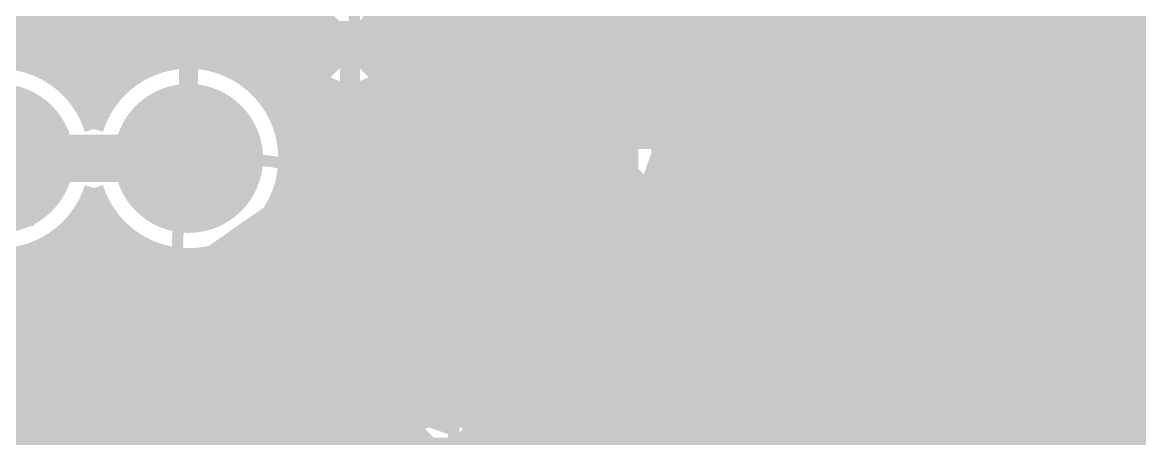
# Model space of a CAD drawing. Extents: x -3 to 92, y -53 to 125.
# Drawn here: x 25.07 to 40.06, y 89.59 to 95.17 of the extents above; entities that cross this region are included whole.
import ezdxf

# ---------------------------------------------------------------- set-up
doc = ezdxf.new("R2010")
doc.units = 0
doc.header["$MEASUREMENT"] = 0
doc.layers.get('0').update_dxf_attribs({"linetype": 'CONTINUOUS'})
for name, color, linetype in [('23-325-0_AST', 7, 'CONTINUOUS'), ('23-325-0_BOT', 7, 'CONTINUOUS'), ('23-325-0_DRD', 2, 'CONTINUOUS'), ('23-325-0_IN1', 4, 'CONTINUOUS'), ('23-325-0_IN2', 3, 'CONTINUOUS'), ('23-325-0_SMB', 5, 'CONTINUOUS'), ('23-325-0_SMT', 10, 'CONTINUOUS'), ('23-325-0_SPT', 14, 'CONTINUOUS'), ('23-325-0_SST', 9, 'CONTINUOUS'), ('23-325-0_TOP', 12, 'CONTINUOUS'), ('THRUHOLE_TAP', 8, 'CONTINUOUS')]:
    doc.layers.add(name, color=color, linetype=linetype)

# ---------------------------------------------------------------- blocks, each defined once
blk = doc.blocks.new('ROUND_32')
at = {"const_width": 0.99949}
blk.add_lwpolyline([(-0.499744, 0, 1), (0.499744, 0, 1)], format="xyb", close=True, dxfattribs=at)
blk = doc.blocks.new('ROUND_68')
at = {"const_width": 0.29972}
blk.add_lwpolyline([(-0.14986, 0, 1), (0.14986, 0, 1)], format="xyb", close=True, dxfattribs=at)
blk = doc.blocks.new('ROUND_78')
at = {"const_width": 0.29972}
blk.add_lwpolyline([(-0.14986, 0, 1), (0.14986, 0, 1)], format="xyb", close=True, dxfattribs=at)
blk = doc.blocks.new('RECTANGLE_10')
blk.add_solid([(0.508, 0.9017), (0.508, -0.9017), (-0.508, 0.9017), (-0.508, -0.9017)])
blk = doc.blocks.new('RECTANGLE_19')
blk.add_solid([(0.40005, 0.25019), (0.40005, -0.25019), (-0.40005, 0.25019), (-0.40005, -0.25019)])
blk = doc.blocks.new('RECTANGLE_48')
blk.add_solid([(0.65024, 0.44958), (0.65024, -0.44958), (-0.65024, 0.44958), (-0.65024, -0.44958)])
blk = doc.blocks.new('ROUND_84')
at = {"const_width": 0.10033}
blk.add_lwpolyline([(-0.050164, 0, 1), (0.050164, 0, 1)], format="xyb", close=True, dxfattribs=at)
blk = doc.blocks.new('ROUND_87')
at = {"const_width": 0.40005}
blk.add_lwpolyline([(-0.200024, 0, 1), (0.200024, 0, 1)], format="xyb", close=True, dxfattribs=at)

msp = doc.modelspace()

# ---------------------------------------------------------------- linework, layer by layer
at = {"layer": '23-325-0_AST'}
for points, const_width in [([(28.52928, 95.34398), (28.52928, 95.7453), (29.53004, 95.7453), (29.53004, 90.9447), (19.99996, 90.9447), (19.99996, 95.7453), (21.00072, 95.7453), (21.00072, 95.34398), (28.52928, 95.34398)], 0.1524), ([(30.353, 91.948), (35.687, 91.948), (35.687, 94.742), (30.353, 94.742), (30.353, 91.948)], 0.1524), ([(38.354, 94.2086), (42.164, 94.2086), (42.164, 91.186), (37.8206, 91.186), (37.8206, 93.6752), (38.354, 94.2086)], 0.20066), ([(25.06218, 93.35262), (25.22982, 93.41358), (25.22982, 93.76918), (25.06218, 93.8276), (24.72182, 93.8276), (24.55418, 93.70822), (24.55418, 93.35262), (24.21382, 93.35262), (24.21382, 93.8276)], 0.1524), ([(32.32404, 93.03766), (32.67964, 93.03766), (32.79902, 93.20784), (32.79902, 93.37548), (32.67964, 93.54566), (32.32404, 93.54566), (32.32404, 92.52966)], 0.1524), ([(33.28162, 92.52966), (33.63722, 93.54566), (33.16224, 93.54566)], 0.1524), ([(34.11982, 92.52966), (34.47542, 93.54566), (34.00044, 93.54566)], 0.1524), ([(39.97706, 93.21038), (39.97706, 92.36456), (39.91864, 92.19438), (39.56304, 92.19438), (39.50462, 92.36456), (39.50462, 93.21038)], 0.1524), ([(28.97124, 93.05544), (27.2288, 91.8337)], 0.1524), ([(32.62122, 93.03766), (32.79902, 92.52966)], 0.1524), ([(24.72182, 92.51442), (24.72182, 92.87002), (24.55418, 92.9894), (24.384, 92.9894), (24.21382, 92.87002), (24.21382, 92.51442), (25.22982, 92.51442)], 0.1524), ([(27.54884, 91.3765), (29.29128, 92.5957)], 0.1524), ([(30.84576, 90.75674), (30.84576, 90.2843), (30.16758, 90.52052), (30.16758, 90.6399), (31.18358, 90.6399)], 0.1524), ([(31.6865, 90.56878), (31.6865, 90.67038), (33.0835, 90.67038), (33.0835, 90.56878)], 0.20066), ([(31.98622, 90.67038), (32.08528, 90.67038), (32.08528, 89.66962), (31.98622, 89.66962), (31.98622, 90.67038)], 0.20066), ([(35.4965, 90.56878), (35.4965, 90.67038), (36.8935, 90.67038), (36.8935, 90.56878)], 0.20066), ([(35.79622, 90.67038), (35.89528, 90.67038), (35.89528, 89.66962), (35.79622, 89.66962), (35.79622, 90.67038)], 0.20066), ([(39.0906, 89.42832), (39.0906, 90.44432), (38.97376, 90.27414)], 0.1524), ([(38.01618, 89.42832), (38.37178, 89.42832), (38.49116, 89.76614), (38.49116, 90.1065), (38.37178, 90.44432), (38.01618, 90.44432)], 0.1524), ([(38.0746, 89.42832), (38.0746, 90.44432)], 0.1524), ([(40.04818, 89.42832), (39.5732, 89.42832), (40.04818, 90.1065), (40.04818, 90.27414), (39.98976, 90.44432), (39.63416, 90.44432), (39.5732, 90.27414)], 0.1524), ([(28.52928, 89.62898), (28.52928, 90.0303), (29.53004, 90.0303), (29.53004, 85.2297), (19.99996, 85.2297), (19.99996, 90.0303), (21.00072, 90.0303), (21.00072, 89.62898), (28.52928, 89.62898)], 0.1524), ([(31.18358, 89.4461), (31.18358, 89.8017), (30.84576, 89.91854), (30.5054, 89.91854), (30.16758, 89.8017), (30.16758, 89.4461)], 0.1524), ([(33.0835, 89.77122), (33.0835, 89.66962), (31.6865, 89.66962), (31.6865, 89.77122)], 0.20066), ([(36.8935, 89.77122), (36.8935, 89.66962), (35.4965, 89.66962), (35.4965, 89.77122)], 0.20066)]:
    msp.add_lwpolyline(points, dxfattribs=dict(at, const_width=const_width))
at = {"layer": '23-325-0_AST', "const_width": 0.1524}
for points in [[(28.25496, 93.31452, 0.4142136), (27.15514, 92.2147)], [(28.97124, 93.05544, 0.1773556), (28.26004, 93.3159)], [(29.2862, 92.5957, 0.1294081), (28.96498, 93.05404)], [(29.35478, 92.2147, 0.088707), (29.28662, 92.59585)], [(27.15514, 92.2147, 0.0887073), (27.2233, 91.83354)], [(28.25496, 91.11488, 0.4142136), (29.35478, 92.2147)], [(27.22372, 91.8337, 0.1290287), (27.54369, 91.37642)], [(27.54376, 91.3765, 0.1777405), (28.25496, 91.11544)]]:
    msp.add_lwpolyline(points, format="xyb", dxfattribs=at)
at = {"layer": '23-325-0_BOT'}
for points, const_width in [([(32.131, 124.46), (32.131, 63.6524)], 0.254), ([(33.7312, 124.46), (33.7312, 62.31636)], 0.254), ([(33.9598, 124.46), (33.9598, 62.54496)], 0.254), ([(34.1884, 124.46), (34.1884, 62.77356)], 0.254), ([(34.417, 124.46), (34.417, 63.00216)], 0.254), ([(34.6456, 124.46), (34.6456, 63.23076)], 0.254), ([(34.8742, 124.46), (34.8742, 63.41364)], 0.254), ([(35.1028, 124.46), (35.1028, 63.4492)], 0.254), ([(35.3314, 124.46), (35.3314, 63.4492)], 0.254), ([(35.56, 124.46), (35.56, 63.4492)], 0.254), ([(35.7886, 124.46), (35.7886, 63.4492)], 0.254), ([(36.0172, 124.46), (36.0172, 63.4492)], 0.254), ([(37.6174, 124.46), (37.6174, 66.88074)], 0.254), ([(37.846, 124.46), (37.846, 66.92392)], 0.254), ([(38.0746, 124.46), (38.0746, 66.88074)], 0.254), ([(38.3032, 124.46), (38.3032, 66.7258)], 0.254), ([(38.5318, 124.46), (38.5318, 73.8378)], 0.254), ([(38.7604, 124.46), (38.7604, 73.99274)], 0.254), ([(38.989, 124.46), (38.989, 74.05116)], 0.254), ([(39.751, 112.903), (39.751, 74.168), (38.989, 73.406)], 0.254), ([(39.2176, 112.56772), (39.2176, 74.27976)], 0.254), ([(39.2938, 112.46866), (39.2938, 74.35596)], 0.254), ([(36.2458, 111.01578), (36.2458, 63.4492)], 0.254), ([(37.3888, 110.9599), (37.3888, 66.7258)], 0.254), ([(36.4744, 110.7313), (36.4744, 63.4492)], 0.254), ([(36.703, 110.63478), (36.703, 63.4492)], 0.254), ([(37.1602, 110.71606), (37.1602, 63.17996)], 0.254), ([(36.9316, 110.6297), (36.9316, 63.38824)], 0.254), ([(32.3596, 106.0704), (32.3596, 63.881)], 0.254), ([(31.496, 105.664), (30.226, 105.664), (29.083, 104.521), (29.083, 97.536), (27.305, 95.758), (27.305, 93.345)], 0.254), ([(30.3022, 105.0925), (30.3022, 89.7382)], 0.254), ([(30.5308, 105.2068), (30.5308, 89.8779)], 0.254), ([(30.0736, 104.8639), (30.0736, 95.02648)], 0.254), ([(24.13, 55.245), (24.13, 56.134), (31.369, 63.373), (31.369, 100.584)], 0.254), ([(30.7594, 100.42398), (30.7594, 89.91092)], 0.254), ([(30.9118, 100.14966), (30.9118, 89.88552)], 0.254), ([(31.8262, 100.14966), (31.8262, 63.373)], 0.254), ([(31.9024, 100.24872), (31.9024, 63.4238)], 0.254), ([(33.02, 99.06), (33.02, 93.345)], 0.635), ([(32.3723, 99.06), (32.3723, 93.345)], 0.254), ([(33.6677, 99.06), (33.6677, 93.345)], 0.254), ([(25.9588, 98.47326), (25.9588, 93.93174)], 0.254), ([(26.1874, 98.33864), (26.1874, 94.06636)], 0.254), ([(25.7302, 98.1456), (25.7302, 94.2594)], 0.254), ([(26.416, 98.0694), (26.416, 94.33306)], 0.254), ([(25.5016, 97.95256), (25.5016, 94.45244)], 0.254), ([(26.6446, 97.9043), (26.6446, 94.49816)], 0.254), ([(25.0444, 97.75952), (25.0444, 94.64548)], 0.254), ([(25.273, 97.83064), (25.273, 94.57436)], 0.254), ([(28.9306, 96.7359), (28.9306, 95.20428)], 0.254), ([(28.702, 96.5073), (28.702, 84.90458)], 0.254), ([(28.4734, 96.2787), (28.4734, 93.98)], 0.254), ([(28.2448, 96.0501), (28.2448, 94.2848)], 0.254), ([(28.0162, 95.8215), (28.0162, 94.46768)], 0.254), ([(26.8478, 95.758), (26.8478, 94.59468)], 0.254), ([(27.7622, 95.5675), (27.7622, 94.59468)], 0.254), ([(27.7876, 95.5929), (27.7876, 94.58452)], 0.254), ([(26.8478, 95.0976), (19.1897, 95.0976)], 0.254), ([(28.87726, 95.0976), (27.7622, 95.0976)], 0.254), ([(30.9118, 95.0976), (30.05074, 95.0976)], 0.254), ([(32.3723, 95.0976), (31.8262, 95.0976)], 0.254), ([(39.2938, 95.0976), (33.6677, 95.0976)], 0.254), ([(26.8478, 94.869), (19.1897, 94.869)], 0.254), ([(21.59, 56.515), (22.86, 57.785), (22.86, 60.706), (23.622, 61.468), (27.051, 61.468), (29.845, 64.262), (29.845, 77.851), (29.464, 78.232), (29.464, 94.869)], 0.254), ([(28.83408, 94.869), (27.7622, 94.869)], 0.254), ([(30.9118, 94.869), (30.09392, 94.869)], 0.254), ([(32.3723, 94.869), (31.8262, 94.869)], 0.254), ([(39.2938, 94.869), (33.6677, 94.869)], 0.254), ([(26.8478, 94.6404), (25.06726, 94.6404)], 0.254), ([(28.87726, 94.6404), (27.7622, 94.6404)], 0.254), ([(30.9118, 94.6404), (30.05074, 94.6404)], 0.254), ([(30.0736, 94.70898), (30.0736, 79.0956)], 0.254), ([(32.3723, 94.6404), (31.8262, 94.6404)], 0.254), ([(39.2938, 94.6404), (33.6677, 94.6404)], 0.254), ([(28.9306, 94.53372), (28.9306, 84.73186)], 0.254), ([(26.50998, 94.4118), (25.56002, 94.4118)], 0.254), ([(29.0068, 94.4118), (28.10002, 94.4118)], 0.254), ([(29.0068, 94.43466), (29.0068, 84.61756)], 0.254), ([(29.9212, 94.43466), (29.9212, 79.03718)], 0.254), ([(30.9118, 94.4118), (29.9212, 94.4118)], 0.254), ([(32.3723, 94.4118), (31.8262, 94.4118)], 0.254), ([(39.2938, 94.4118), (33.6677, 94.4118)], 0.254), ([(26.27122, 94.1832), (25.79624, 94.1832)], 0.254), ([(29.0068, 94.1832), (28.33624, 94.1832)], 0.254), ([(30.9118, 94.1832), (29.9212, 94.1832)], 0.254), ([(32.3723, 94.1832), (31.8262, 94.1832)], 0.254), ([(39.2938, 94.1832), (33.6677, 94.1832)], 0.254), ([(26.12136, 93.9546), (25.9461, 93.9546)], 0.254), ([(29.0068, 93.9546), (28.4861, 93.9546)], 0.254), ([(30.9118, 93.9546), (29.9212, 93.9546)], 0.254), ([(32.3723, 93.9546), (31.8262, 93.9546)], 0.254), ([(39.2938, 93.9546), (33.6677, 93.9546)], 0.254), ([(29.0068, 93.726), (28.58008, 93.726)], 0.254), ([(30.9118, 93.726), (29.9212, 93.726)], 0.254), ([(32.3723, 93.726), (31.8262, 93.726)], 0.254), ([(39.2938, 93.726), (33.6677, 93.726)], 0.254), ([(29.0068, 93.4974), (28.6258, 93.4974)], 0.254), ([(30.9118, 93.4974), (29.9212, 93.4974)], 0.254), ([(32.3723, 93.4974), (31.8262, 93.4974)], 0.254), ([(33.02, 93.345), (33.02, 87.63)], 0.635), ([(39.2938, 93.4974), (33.6677, 93.4974)], 0.254), ([(29.0068, 93.2688), (28.63342, 93.2688)], 0.254), ([(30.9118, 93.2688), (29.9212, 93.2688)], 0.254), ([(32.3723, 93.2688), (31.8262, 93.2688)], 0.254), ([(32.3723, 93.345), (32.3723, 87.63)], 0.254), ([(33.6677, 93.345), (33.6677, 87.63)], 0.254), ([(39.2938, 93.2688), (33.6677, 93.2688)], 0.254), ([(29.0068, 93.0402), (28.6004, 93.0402)], 0.254), ([(30.9118, 93.0402), (29.9212, 93.0402)], 0.254), ([(32.3723, 93.0402), (31.8262, 93.0402)], 0.254), ([(39.2938, 93.0402), (33.6677, 93.0402)], 0.254), ([(26.0858, 92.8116), (25.9842, 92.8116)], 0.254), ([(29.0068, 92.8116), (28.5242, 92.8116)], 0.254), ([(30.9118, 92.8116), (29.9212, 92.8116)], 0.254), ([(32.3723, 92.8116), (31.8262, 92.8116)], 0.254), ([(39.2938, 92.8116), (33.6677, 92.8116)], 0.254), ([(25.9588, 92.75826), (25.9588, 88.21674)], 0.254), ([(28.4734, 92.71), (28.4734, 88.265)], 0.254), ([(26.21534, 92.583), (25.85466, 92.583)], 0.254), ([(26.1874, 92.62364), (26.1874, 88.35136)], 0.254), ([(29.0068, 92.583), (28.39466, 92.583)], 0.254), ([(30.9118, 92.583), (29.9212, 92.583)], 0.254), ([(32.3723, 92.583), (31.8262, 92.583)], 0.254), ([(39.2938, 92.583), (33.6677, 92.583)], 0.254), ([(26.416, 92.3544), (25.65146, 92.3544)], 0.254), ([(25.7302, 92.4306), (25.7302, 88.5444)], 0.254), ([(26.416, 92.3544), (26.416, 88.61806)], 0.254), ([(29.0068, 92.3544), (28.19146, 92.3544)], 0.254), ([(28.2448, 92.40266), (28.2448, 88.5698)], 0.254), ([(30.9118, 92.3544), (29.9212, 92.3544)], 0.254), ([(32.3723, 92.3544), (31.8262, 92.3544)], 0.254), ([(39.2938, 92.3544), (33.6677, 92.3544)], 0.254), ([(25.5016, 92.23756), (25.5016, 88.73744)], 0.254), ([(28.0162, 92.21978), (28.0162, 88.75268)], 0.254), ([(25.273, 92.11564), (25.273, 88.85936)], 0.254), ([(26.7716, 92.1258), (25.29586, 92.1258)], 0.254), ([(26.6446, 92.1893), (26.6446, 88.78316)], 0.254), ([(26.8732, 92.0877), (26.8732, 88.8873)], 0.254), ([(27.7876, 92.10548), (27.7876, 88.86952)], 0.254), ([(29.0068, 92.1258), (27.83586, 92.1258)], 0.254), ([(30.9118, 92.1258), (29.9212, 92.1258)], 0.254), ([(32.3723, 92.1258), (31.8262, 92.1258)], 0.254), ([(39.2938, 92.1258), (33.6677, 92.1258)], 0.254), ([(25.0444, 92.04452), (25.0444, 88.93048)], 0.254), ([(27.1018, 92.02928), (27.1018, 88.94318)], 0.254), ([(27.3304, 92.01404), (27.3304, 88.95842)], 0.254), ([(27.559, 92.03944), (27.559, 88.93556)], 0.254), ([(29.0068, 91.8972), (19.1897, 91.8972)], 0.254), ([(30.9118, 91.8972), (29.9212, 91.8972)], 0.254), ([(32.3723, 91.8972), (31.8262, 91.8972)], 0.254), ([(39.2938, 91.8972), (33.6677, 91.8972)], 0.254), ([(29.0068, 91.6686), (19.1897, 91.6686)], 0.254), ([(30.9118, 91.6686), (29.9212, 91.6686)], 0.254), ([(32.3723, 91.6686), (31.8262, 91.6686)], 0.254), ([(39.2938, 91.6686), (33.6677, 91.6686)], 0.254), ([(29.0068, 91.44), (19.1897, 91.44)], 0.254), ([(30.9118, 91.44), (29.9212, 91.44)], 0.254), ([(32.3723, 91.44), (31.8262, 91.44)], 0.254), ([(39.2938, 91.44), (33.6677, 91.44)], 0.254), ([(29.0068, 91.2114), (19.1897, 91.2114)], 0.254), ([(30.9118, 91.2114), (29.9212, 91.2114)], 0.254), ([(32.3723, 91.2114), (31.8262, 91.2114)], 0.254), ([(39.2938, 91.2114), (33.6677, 91.2114)], 0.254), ([(29.0068, 90.9828), (19.1897, 90.9828)], 0.254), ([(30.9118, 90.9828), (29.9212, 90.9828)], 0.254), ([(32.3723, 90.9828), (31.8262, 90.9828)], 0.254), ([(39.2938, 90.9828), (33.6677, 90.9828)], 0.254), ([(29.0068, 90.7542), (19.1897, 90.7542)], 0.254), ([(30.9118, 90.7542), (29.9212, 90.7542)], 0.254), ([(32.3723, 90.7542), (31.8262, 90.7542)], 0.254), ([(39.2938, 90.7542), (33.6677, 90.7542)], 0.254), ([(29.0068, 90.5256), (19.1897, 90.5256)], 0.254), ([(30.9118, 90.5256), (29.9212, 90.5256)], 0.254), ([(32.3723, 90.5256), (31.8262, 90.5256)], 0.254), ([(39.2938, 90.5256), (33.6677, 90.5256)], 0.254), ([(29.0068, 90.297), (19.1897, 90.297)], 0.254), ([(30.9118, 90.297), (29.9212, 90.297)], 0.254), ([(32.3723, 90.297), (31.8262, 90.297)], 0.254), ([(39.2938, 90.297), (33.6677, 90.297)], 0.254), ([(29.0068, 90.0684), (19.1897, 90.0684)], 0.254), ([(30.9118, 90.0684), (29.9212, 90.0684)], 0.254), ([(32.3723, 90.0684), (31.8262, 90.0684)], 0.254), ([(39.2938, 90.0684), (33.6677, 90.0684)], 0.254), ([(29.0068, 89.8398), (19.1897, 89.8398)], 0.254), ([(30.4419, 89.8398), (29.9212, 89.8398)], 0.254), ([(32.3723, 89.8398), (31.8262, 89.8398)], 0.254), ([(39.2938, 89.8398), (33.6677, 89.8398)], 0.254), ([(29.0068, 89.6112), (19.1897, 89.6112)], 0.254), ([(30.19806, 89.6112), (29.9212, 89.6112)], 0.254), ([(32.3723, 89.6112), (31.8262, 89.6112)], 0.254), ([(39.2938, 89.6112), (33.6677, 89.6112)], 0.254)]:
    msp.add_lwpolyline(points, dxfattribs=dict(at, const_width=const_width))
at = {"layer": '23-325-0_BOT', "const_width": 0.254}
for points in [[(29.464, 95.49892, 0.4142136), (28.83408, 94.869)], [(30.09392, 94.869, 0.4142136), (29.464, 95.49892)], [(28.83408, 94.869, 0.1922579), (29.00731, 94.43514)], [(29.9212, 94.43466, 0.1922583), (30.09462, 94.869)], [(26.035, 93.7387, 0.3286705), (24.765, 94.67342)], [(26.8478, 94.59468, 0.2340021), (26.03398, 93.73901)], [(28.63596, 93.345, 0.3148425), (27.7622, 94.59468)], [(27.305, 92.01404, 0.4142136), (28.63596, 93.345)], [(24.765, 92.01404, 0.328165), (26.035, 92.94876)], [(26.035, 92.94876, 0.3281646), (27.305, 92.01404)], [(30.734, 89.91092, 0.4142136), (30.10408, 89.281)], [(30.9118, 89.88552, 0.071635), (30.734, 89.91112)]]:
    msp.add_lwpolyline(points, format="xyb", dxfattribs=at)
at = {"layer": '23-325-0_DRD', "const_width": 0.254}
for points in [[(30.099, 95.504), (28.829, 94.234)], [(30.099, 94.234), (28.829, 95.504)], [(25.4, 93.345), (24.765, 93.98)], [(27.305, 93.98), (26.67, 93.345)], [(27.94, 93.345), (27.305, 93.98)], [(33.655, 93.98), (32.385, 92.71)], [(33.655, 92.71), (32.385, 93.98)], [(33.655, 93.98), (32.385, 92.71)], [(33.655, 92.71), (32.385, 93.98)], [(24.765, 92.71), (25.4, 93.345)], [(26.67, 93.345), (27.305, 92.71)], [(27.305, 92.71), (27.94, 93.345)], [(31.369, 89.916), (30.099, 88.646)], [(31.369, 88.646), (30.099, 89.916)]]:
    msp.add_lwpolyline(points, dxfattribs=at)
at = {"layer": '23-325-0_IN1', "const_width": 0.254}
for points in [[(30.0482, 124.46), (30.0482, 95.10522)], [(30.2768, 124.46), (30.2768, 89.7128)], [(33.9344, 124.46), (33.9344, 47.9552)], [(34.163, 124.46), (34.163, 47.9552)], [(35.7632, 124.46), (35.7632, 62.90818)], [(37.592, 124.46), (37.592, 66.87058)], [(37.8206, 124.46), (37.8206, 66.92392)], [(38.0492, 124.46), (38.0492, 66.8909)], [(30.5054, 112.48898), (30.5054, 89.86774)], [(35.5346, 112.48898), (35.5346, 62.92342)], [(35.9918, 112.46866), (35.9918, 62.8523)], [(28.6766, 112.31372), (28.6766, 84.91474)], [(34.3916, 112.31372), (34.3916, 62.23)], [(39.4208, 112.36706), (39.4208, 73.8632)], [(39.878, 112.28578), (39.878, 51.0032)], [(30.734, 112.14608), (30.734, 89.91092)], [(35.306, 112.14608), (35.306, 62.90056)], [(38.2778, 112.21466), (38.2778, 66.7512)], [(39.1922, 112.21466), (39.1922, 74.0029)], [(39.6494, 112.2807), (39.6494, 51.0032)], [(28.9052, 112.09782), (28.9052, 95.15856)], [(34.6202, 112.09782), (34.6202, 62.5348)], [(34.8488, 112.02416), (34.8488, 62.71768)], [(35.0774, 112.03686), (35.0774, 62.83452)], [(38.5064, 112.06226), (38.5064, 73.80986)], [(38.735, 112.01908), (38.735, 73.98258)], [(38.9636, 112.06226), (38.9636, 74.03592)], [(36.2204, 111.09198), (36.2204, 62.74816)], [(37.3634, 110.91672), (37.3634, 66.69786)], [(36.449, 110.74908), (36.449, 62.58306)], [(36.6776, 110.63986), (36.6776, 62.31636)], [(37.1348, 110.70082), (37.1348, 62.5094)], [(36.9062, 110.62716), (36.9062, 62.18174)], [(40.1066, 108.88472), (40.1066, 51.0032)], [(33.7058, 108.8009), (33.7058, 47.9552)], [(32.3342, 106.09326), (32.3342, 47.9552)], [(32.1056, 105.50398), (32.1056, 47.9552)], [(31.877, 100.21062), (31.877, 47.93742)], [(30.9626, 100.1014), (30.9626, 89.86774)], [(31.6484, 100.02012), (31.6484, 52.53228)], [(31.1912, 99.97948), (31.1912, 89.7128)], [(31.4198, 99.95662), (31.4198, 52.74818)], [(32.5628, 98.62566), (32.5628, 93.7768)], [(33.4772, 98.62566), (33.4772, 93.7768)], [(25.9334, 98.425), (25.9334, 93.98)], [(26.162, 98.37928), (26.162, 94.02572)], [(28.448, 98.37928), (28.448, 94.02572)], [(32.7914, 98.47326), (32.7914, 93.93174)], [(33.02, 98.43008), (33.02, 93.97492)], [(33.2486, 98.47326), (33.2486, 93.93174)], [(25.7048, 98.11766), (25.7048, 94.2848)], [(26.3906, 98.0948), (26.3906, 94.3102)], [(28.2194, 98.0948), (28.2194, 94.3102)], [(25.4762, 97.93478), (25.4762, 94.46768)], [(26.6192, 97.91954), (26.6192, 94.48546)], [(27.9908, 97.91954), (27.9908, 94.48546)], [(25.019, 97.75444), (25.019, 94.65056)], [(25.2476, 97.82048), (25.2476, 94.58452)], [(26.8478, 97.81032), (26.8478, 94.59468)], [(27.0764, 97.74936), (27.0764, 94.65564)], [(27.5336, 97.74936), (27.5336, 94.65564)], [(27.7622, 97.81032), (27.7622, 94.59468)], [(27.305, 97.72904), (27.305, 94.67596)], [(28.87726, 95.0976), (-2.413, 95.0976)], [(86.36, 95.0976), (30.05074, 95.0976)], [(28.83408, 94.869), (11.59002, 94.869)], [(86.36, 94.869), (30.09392, 94.869)], [(27.00274, 94.6404), (25.06726, 94.6404)], [(28.87726, 94.6404), (27.60726, 94.6404)], [(30.0482, 94.63278), (30.0482, 79.09052)], [(86.36, 94.6404), (30.05074, 94.6404)], [(28.9052, 94.5769), (28.9052, 84.7598)], [(26.50998, 94.4118), (25.56002, 94.4118)], [(29.02966, 94.4118), (28.10002, 94.4118)], [(29.1338, 94.33306), (29.1338, 55.99684)], [(29.8196, 94.3483), (29.8196, 78.96606)], [(86.36, 94.4118), (29.8958, 94.4118)], [(26.27122, 94.1832), (25.79624, 94.1832)], [(86.36, 94.1832), (28.33624, 94.1832)], [(29.3624, 94.2467), (29.3624, 55.9816)], [(29.591, 94.25178), (29.591, 55.87238)], [(26.12136, 93.9546), (25.9461, 93.9546)], [(32.85998, 93.9546), (28.4861, 93.9546)], [(86.36, 93.9546), (33.17748, 93.9546)], [(32.51708, 93.726), (28.58008, 93.726)], [(86.36, 93.726), (33.52038, 93.726)], [(32.40786, 93.4974), (28.6258, 93.4974)], [(86.36, 93.4974), (33.6296, 93.4974)], [(32.39516, 93.2688), (28.63342, 93.2688)], [(86.36, 93.2688), (33.64484, 93.2688)], [(32.46882, 93.0402), (28.6004, 93.0402)], [(86.36, 93.0402), (33.57118, 93.0402)], [(26.0858, 92.8116), (25.9842, 92.8116)], [(32.68472, 92.8116), (28.5242, 92.8116)], [(32.5628, 92.91066), (32.5628, 88.0618)], [(86.36, 92.8116), (33.35528, 92.8116)], [(33.4772, 92.91066), (33.4772, 88.0618)], [(25.9334, 92.71), (25.9334, 88.265)], [(26.162, 92.66428), (26.162, 88.31072)], [(28.448, 92.66428), (28.448, 88.31072)], [(32.7914, 92.75826), (32.7914, 88.21674)], [(33.02, 92.71508), (33.02, 88.25992)], [(33.2486, 92.75826), (33.2486, 88.21674)], [(26.21534, 92.583), (25.85466, 92.583)], [(86.36, 92.583), (28.39466, 92.583)], [(26.416, 92.3544), (25.65146, 92.3544)], [(25.7048, 92.40266), (25.7048, 88.5698)], [(26.3906, 92.3798), (26.3906, 88.5952)], [(86.36, 92.3544), (28.19146, 92.3544)], [(28.2194, 92.3798), (28.2194, 88.5952)], [(25.4762, 92.21978), (25.4762, 88.75268)], [(26.6192, 92.20454), (26.6192, 88.77046)], [(27.9908, 92.20454), (27.9908, 88.77046)], [(25.2476, 92.10548), (25.2476, 88.86952)], [(26.7716, 92.1258), (25.29586, 92.1258)], [(26.8478, 92.09532), (26.8478, 88.87968)], [(27.7622, 92.09532), (27.7622, 88.87968)], [(86.36, 92.1258), (27.83586, 92.1258)], [(25.019, 92.03944), (25.019, 88.93556)], [(27.0764, 92.03436), (27.0764, 88.94064)], [(27.305, 92.01404), (27.305, 88.96096)], [(27.5336, 92.03436), (27.5336, 88.94064)], [(86.36, 91.8972), (-2.413, 91.8972)], [(86.36, 91.6686), (-2.413, 91.6686)], [(86.36, 91.44), (-2.413, 91.44)], [(86.36, 91.2114), (-2.413, 91.2114)], [(86.36, 90.9828), (-2.413, 90.9828)], [(86.36, 90.7542), (-2.413, 90.7542)], [(84.6836, 90.5256), (-2.413, 90.5256)], [(84.51342, 90.297), (-2.413, 90.297)], [(59.055, 90.0684), (-2.413, 90.0684)], [(30.4419, 89.8398), (-2.413, 89.8398)], [(58.74766, 89.8398), (31.02356, 89.8398)], [(30.19806, 89.6112), (-2.413, 89.6112)], [(58.56478, 89.6112), (31.26994, 89.6112)]]:
    msp.add_lwpolyline(points, dxfattribs=at)
for points in [[(29.464, 95.49892, 0.4142136), (28.83408, 94.869)], [(30.09392, 94.869, 0.4142136), (29.464, 95.49892)], [(28.83408, 94.869, 0.4142136), (29.464, 94.23908)], [(29.464, 94.23908, 0.4142136), (30.09392, 94.869)], [(26.035, 93.7387, 0.3286705), (24.765, 94.67342)], [(27.305, 94.67596, 0.3286704), (26.035, 93.7387)], [(28.63596, 93.345, 0.4142136), (27.305, 94.67596)], [(33.02, 93.97492, 0.4142136), (32.39008, 93.345)], [(33.02, 93.97492, 0.4142136), (32.39008, 93.345)], [(33.64992, 93.345, 0.4142136), (33.02, 93.97492)], [(33.64992, 93.345, 0.4142136), (33.02, 93.97492)], [(27.305, 92.01404, 0.4142136), (28.63596, 93.345)], [(32.39008, 93.345, 0.4142136), (33.02, 92.71508)], [(32.39008, 93.345, 0.4142136), (33.02, 92.71508)], [(33.02, 92.71508, 0.4142136), (33.64992, 93.345)], [(33.02, 92.71508, 0.4142136), (33.64992, 93.345)], [(24.765, 92.01404, 0.328165), (26.035, 92.94876)], [(26.035, 92.94876, 0.3281646), (27.305, 92.01404)], [(30.734, 89.91092, 0.4142136), (30.10408, 89.281)], [(31.36392, 89.281, 0.4142136), (30.734, 89.91092)]]:
    msp.add_lwpolyline(points, format="xyb", dxfattribs=at)
at = {"layer": '23-325-0_SST'}
for points, const_width in [([(28.52928, 95.34398), (28.52928, 95.7453), (29.53004, 95.7453), (29.53004, 90.9447), (19.99996, 90.9447), (19.99996, 95.7453), (21.00072, 95.7453), (21.00072, 95.34398), (28.52928, 95.34398)], 0.1524), ([(30.734, 95.1865), (30.734, 95.5421), (30.39618, 95.66148), (30.05582, 95.66148), (29.718, 95.5421), (29.718, 95.1865)], 0.1524), ([(39.97706, 95.36938), (39.97706, 94.52356), (39.91864, 94.35338), (39.56304, 94.35338), (39.50462, 94.52356), (39.50462, 95.36938)], 0.1524), ([(30.353, 91.948), (30.353, 94.742), (35.687, 94.742), (35.687, 91.948), (30.353, 91.948)], 0.1524), ([(36.58616, 94.37116), (36.58616, 94.04858)], 0.1524), ([(36.72332, 94.37878), (36.72332, 94.04096)], 0.1524), ([(36.83254, 94.26956), (36.49472, 94.26956)], 0.1524), ([(38.354, 94.2086), (42.164, 94.2086), (42.164, 91.186), (37.8206, 91.186), (37.8206, 93.6752), (38.354, 94.2086)], 0.20066), ([(36.82492, 94.1324), (36.50234, 94.1324)], 0.1524), ([(28.97124, 93.05544), (27.2288, 91.8337)], 0.1524), ([(27.54884, 91.3765), (29.29128, 92.5957)], 0.1524), ([(32.32404, 91.28506), (32.67964, 91.28506), (32.79902, 91.4527), (32.79902, 91.62288), (32.67964, 91.79306), (32.32404, 91.79306), (32.32404, 90.77706)], 0.1524), ([(33.28162, 90.77706), (33.63722, 91.79306), (33.16224, 91.79306)], 0.1524), ([(34.11982, 90.77706), (34.47542, 91.79306), (34.00044, 91.79306)], 0.1524), ([(32.62122, 91.28506), (32.79902, 90.77706)], 0.1524), ([(39.02202, 89.96426), (39.02202, 90.98026), (38.90518, 90.81008)], 0.1524), ([(37.9476, 89.96426), (38.3032, 89.96426), (38.42258, 90.30208), (38.42258, 90.6399), (38.3032, 90.98026), (37.9476, 90.98026)], 0.1524), ([(38.00602, 89.96426), (38.00602, 90.98026)], 0.1524), ([(39.9796, 89.96426), (39.50462, 89.96426), (39.9796, 90.6399), (39.9796, 90.81008), (39.92118, 90.98026), (39.56558, 90.98026), (39.50462, 90.81008)], 0.1524), ([(25.7556, 89.70518), (25.28062, 89.70518), (25.7556, 90.38082), (25.7556, 90.551), (25.69718, 90.72118), (25.34158, 90.72118), (25.28062, 90.551)], 0.1524), ([(30.52318, 90.65768), (30.52318, 90.1827), (29.845, 90.42146), (29.845, 90.5383), (30.861, 90.5383)], 0.1524), ([(33.0835, 90.56878), (33.0835, 90.67038), (31.6865, 90.67038), (31.6865, 90.56878)], 0.1524), ([(31.98622, 90.67038), (32.08528, 90.67038), (32.08528, 89.66962), (31.98622, 89.66962), (31.98622, 90.67038)], 0.1524), ([(36.8935, 90.56878), (36.8935, 90.67038), (35.4965, 90.67038), (35.4965, 90.56878)], 0.1524), ([(35.79622, 90.67038), (35.89528, 90.67038), (35.89528, 89.66962), (35.79622, 89.66962), (35.79622, 90.67038)], 0.1524), ([(28.52928, 89.62898), (28.52928, 90.0303), (29.53004, 90.0303), (29.53004, 85.2297), (19.99996, 85.2297), (19.99996, 90.0303), (21.00072, 90.0303), (21.00072, 89.62898), (28.52928, 89.62898)], 0.1524), ([(39.1414, 89.96426), (38.90518, 89.96426)], 0.1524), ([(30.861, 89.3445), (30.861, 89.7001), (30.52318, 89.81948), (30.18282, 89.81948), (29.845, 89.7001), (29.845, 89.3445)], 0.1524), ([(31.6865, 89.77122), (31.6865, 89.66962), (33.0835, 89.66962), (33.0835, 89.77122)], 0.1524), ([(35.4965, 89.77122), (35.4965, 89.66962), (36.8935, 89.66962), (36.8935, 89.77122)], 0.1524), ([(39.85006, 89.78138), (39.85006, 88.93556), (39.79164, 88.76538), (39.43604, 88.76538), (39.37762, 88.93556), (39.37762, 89.78138)], 0.1524)]:
    msp.add_lwpolyline(points, dxfattribs=dict(at, const_width=const_width))
at = {"layer": '23-325-0_SST', "const_width": 0.1524}
for points in [[(36.6649, 94.38894, 0.4142136), (36.48456, 94.2086)], [(36.8427, 94.2086, 0.4142136), (36.6649, 94.3864)], [(36.48456, 94.2086, 0.4142136), (36.6649, 94.02826)], [(36.6649, 94.0308, 0.4142136), (36.8427, 94.2086)], [(28.25496, 93.31452, 0.4142136), (27.15514, 92.2147)], [(28.97124, 93.05544, 0.1773556), (28.26004, 93.3159)], [(29.2862, 92.5957, 0.1294081), (28.96498, 93.05404)], [(29.35478, 92.2147, 0.088707), (29.28662, 92.59585)], [(27.15514, 92.2147, 0.0887073), (27.2233, 91.83354)], [(28.25496, 91.11488, 0.4142136), (29.35478, 92.2147)], [(27.22372, 91.8337, 0.1290287), (27.54369, 91.37642)], [(27.54376, 91.3765, 0.1777405), (28.25496, 91.11544)]]:
    msp.add_lwpolyline(points, format="xyb", dxfattribs=at)
at = {"layer": '23-325-0_TOP'}
for points, const_width in [([(29.464, 94.869), (32.36976, 94.869), (33.38576, 95.885), (32.36976, 94.869), (29.464, 94.869), (22.606, 94.869), (20.066, 97.409), (11.303, 97.409), (9.652, 99.06), (9.36498, 99.06)], 0.635), ([(37.19576, 90.17), (37.846, 90.17), (37.846, 95.885), (37.19576, 95.885)], 0.254), ([(29.464, 94.2213), (28.30576, 94.2213)], 0.254), ([(30.5054, 94.1832), (28.33624, 94.1832)], 0.254), ([(28.448, 94.2213), (28.448, 94.02572)], 0.254), ([(28.6766, 94.2213), (28.6766, 90.3478)], 0.254), ([(28.9052, 94.2213), (28.9052, 90.1192)], 0.254), ([(29.1338, 94.2213), (29.1338, 89.9287)], 0.254), ([(29.3624, 94.2213), (29.3624, 89.9287)], 0.254), ([(30.5054, 94.2213), (29.464, 94.2213)], 0.254), ([(29.591, 94.2213), (29.591, 89.9287)], 0.254), ([(29.8196, 94.2213), (29.8196, 89.9287)], 0.254), ([(30.0482, 94.2213), (30.0482, 89.9287)], 0.254), ([(30.2768, 94.2213), (30.2768, 89.9287)], 0.254), ([(30.5054, 94.2213), (30.5054, 89.9287)], 0.254), ([(30.5054, 94.2213), (30.5054, 92.1131)], 0.254), ([(30.5054, 93.9546), (28.4861, 93.9546)], 0.254), ([(30.5054, 93.726), (28.58008, 93.726)], 0.254), ([(27.305, 93.345), (24.765, 93.345)], 0.635), ([(30.5054, 93.4974), (28.6258, 93.4974)], 0.254), ([(31.3436, 93.345), (33.02, 93.345)], 0.635), ([(33.02, 93.345), (31.3436, 93.345)], 0.635), ([(34.6964, 93.345), (34.55924, 93.345), (31.38424, 90.17)], 0.635), ([(36.8554, 93.345), (34.6964, 93.345)], 0.635), ([(30.5054, 93.2688), (28.63342, 93.2688)], 0.254), ([(30.5054, 93.0402), (28.6004, 93.0402)], 0.254), ([(33.38576, 90.17), (32.49676, 89.281), (30.734, 89.281), (28.829, 89.281), (28.194, 89.916), (12.065, 89.916), (9.36498, 92.61602), (9.36498, 92.71)], 0.635), ([(30.5054, 92.8116), (28.5242, 92.8116)], 0.254), ([(26.14168, 92.6973), (25.92578, 92.6973)], 0.254), ([(25.9334, 92.6973), (25.9334, 90.5637)], 0.254), ([(26.162, 92.66428), (26.162, 90.5637)], 0.254), ([(28.448, 92.66428), (28.448, 90.51036)], 0.254), ([(32.99714, 92.6973), (31.04896, 90.74912)], 0.254), ([(32.1818, 92.6973), (32.1818, 92.1131)], 0.254), ([(32.99714, 92.6973), (32.1818, 92.6973)], 0.254), ([(32.99714, 92.6973), (32.1818, 92.6973)], 0.254), ([(32.3342, 92.6973), (32.3342, 92.03436)], 0.254), ([(32.5628, 92.6973), (32.5628, 92.26296)], 0.254), ([(32.7914, 92.6973), (32.7914, 92.49156)], 0.254), ([(26.21534, 92.583), (25.85466, 92.583)], 0.254), ([(30.5054, 92.583), (28.39466, 92.583)], 0.254), ([(32.88284, 92.583), (32.1818, 92.583)], 0.254), ([(26.416, 92.3544), (25.65146, 92.3544)], 0.254), ([(25.7048, 92.40266), (25.7048, 90.5637)], 0.254), ([(26.3906, 92.3798), (26.3906, 90.5637)], 0.254), ([(30.5054, 92.3544), (28.19146, 92.3544)], 0.254), ([(28.2194, 92.3798), (28.2194, 90.5637)], 0.254), ([(32.65424, 92.3544), (32.1818, 92.3544)], 0.254), ([(25.4762, 92.21978), (25.4762, 90.5637)], 0.254), ([(26.6192, 92.20454), (26.6192, 90.5637)], 0.254), ([(27.9908, 92.20454), (27.9908, 90.5637)], 0.254), ([(35.19424, 90.17), (35.19424, 91.07424), (36.195, 92.075), (36.8554, 92.075)], 0.635), ([(25.2476, 92.10548), (25.2476, 90.5637)], 0.254), ([(26.7716, 92.1258), (25.29586, 92.1258)], 0.254), ([(26.8478, 92.09532), (26.8478, 90.5637)], 0.254), ([(27.7622, 92.09532), (27.7622, 90.5637)], 0.254), ([(32.42564, 92.1258), (27.83586, 92.1258)], 0.254), ([(32.1818, 92.1131), (30.5054, 92.1131)], 0.254), ([(30.734, 92.1131), (30.734, 90.74912)], 0.254), ([(30.9626, 92.1131), (30.9626, 90.74912)], 0.254), ([(31.1912, 92.1131), (31.1912, 90.89136)], 0.254), ([(31.4198, 92.1131), (31.4198, 91.11996)], 0.254), ([(31.6484, 92.1131), (31.6484, 91.34856)], 0.254), ([(31.877, 92.1131), (31.877, 91.57716)], 0.254), ([(32.1056, 92.1131), (32.1056, 91.80576)], 0.254), ([(25.019, 92.03944), (25.019, 90.5637)], 0.254), ([(27.0764, 92.03436), (27.0764, 90.5637)], 0.254), ([(27.305, 92.01404), (27.305, 90.5637)], 0.254), ([(27.5336, 92.03436), (27.5336, 90.5637)], 0.254), ([(32.19704, 91.8972), (16.19504, 91.8972)], 0.254), ([(31.96844, 91.6686), (16.19504, 91.6686)], 0.254), ([(31.73984, 91.44), (11.4554, 91.44)], 0.254), ([(31.51124, 91.2114), (11.684, 91.2114)], 0.254), ([(31.28264, 90.9828), (11.9126, 90.9828)], 0.254), ([(31.05404, 90.7542), (12.1412, 90.7542)], 0.254), ([(31.04896, 90.74912), (30.65526, 90.74912)], 0.254), ([(30.65526, 90.74912), (30.65526, 89.9287)], 0.254), ([(28.194, 90.5637), (12.3317, 90.5637)], 0.254), ([(30.65526, 90.5256), (28.41244, 90.5256)], 0.254), ([(28.65882, 90.36558), (29.0957, 89.9287)], 0.254), ([(30.65526, 90.297), (28.7274, 90.297)], 0.254), ([(30.734, 89.281), (32.49676, 89.281), (33.38576, 90.17)], 0.635), ([(35.19424, 90.17), (33.38576, 90.17)], 0.635), ([(37.19576, 84.455), (37.846, 84.455), (37.846, 90.17), (37.19576, 90.17)], 0.254), ([(30.65526, 90.0684), (28.956, 90.0684)], 0.254), ([(30.65526, 89.9287), (29.0957, 89.9287)], 0.254)]:
    msp.add_lwpolyline(points, dxfattribs=dict(at, const_width=const_width))
at = {"layer": '23-325-0_TOP', "const_width": 0.254}
for points in [[(28.63596, 93.345, 0.1817601), (28.30633, 94.2218)], [(27.305, 92.01404, 0.4142136), (28.63596, 93.345)], [(24.765, 92.01404, 0.2718776), (25.92578, 92.6973)], [(26.14168, 92.6973, 0.2721267), (27.305, 92.01404)], [(28.6512, 90.3732, 0.1989124), (28.194, 90.56258)], [(28.6512, 90.3732, 0.1989124), (28.194, 90.56258)]]:
    msp.add_lwpolyline(points, format="xyb", dxfattribs=at)

# ---------------------------------------------------------------- block references
at = {"layer": '23-325-0_BOT'}
for name, p in [('ROUND_68', (29.464, 94.869)), ('ROUND_32', (24.765, 93.345)), ('ROUND_32', (27.305, 93.345)), ('ROUND_68', (33.02, 93.345))]:
    msp.add_blockref(name, p, dxfattribs=at)
at = {"layer": '23-325-0_IN1'}
for name, p in [('ROUND_78', (29.464, 94.869)), ('ROUND_32', (24.765, 93.345)), ('ROUND_32', (27.305, 93.345)), ('ROUND_78', (33.02, 93.345))]:
    msp.add_blockref(name, p, dxfattribs=at)
at = {"layer": '23-325-0_IN2'}
for name, p in [('ROUND_68', (29.464, 94.869)), ('ROUND_32', (24.765, 93.345)), ('ROUND_32', (27.305, 93.345)), ('ROUND_68', (33.02, 93.345))]:
    msp.add_blockref(name, p, dxfattribs=at)
at = {"layer": '23-325-0_SMB'}
for p in [(24.765, 93.345), (27.305, 93.345)]:
    msp.add_blockref('ROUND_32', p, dxfattribs=at)
at = {"layer": '23-325-0_SMT'}
for name, p in [('ROUND_32', (24.765, 93.345)), ('ROUND_32', (27.305, 93.345)), ('RECTANGLE_10', (31.3436, 93.345)), ('RECTANGLE_10', (34.6964, 93.345)), ('RECTANGLE_48', (36.8554, 93.345)), ('RECTANGLE_48', (36.8554, 92.075)), ('RECTANGLE_19', (31.38424, 90.17)), ('RECTANGLE_19', (33.38576, 90.17)), ('RECTANGLE_19', (35.19424, 90.17)), ('RECTANGLE_19', (37.19576, 90.17))]:
    msp.add_blockref(name, p, dxfattribs=at)
at = {"layer": '23-325-0_SPT'}
for name, p in [('RECTANGLE_10', (31.3436, 93.345)), ('RECTANGLE_10', (34.6964, 93.345)), ('RECTANGLE_48', (36.8554, 93.345)), ('RECTANGLE_48', (36.8554, 92.075)), ('RECTANGLE_19', (31.38424, 90.17)), ('RECTANGLE_19', (33.38576, 90.17)), ('RECTANGLE_19', (35.19424, 90.17)), ('RECTANGLE_19', (37.19576, 90.17))]:
    msp.add_blockref(name, p, dxfattribs=at)
at = {"layer": '23-325-0_TOP'}
for name, p in [('ROUND_68', (29.464, 94.869)), ('ROUND_32', (24.765, 93.345)), ('ROUND_32', (27.305, 93.345)), ('RECTANGLE_10', (31.3436, 93.345)), ('RECTANGLE_10', (34.6964, 93.345)), ('RECTANGLE_48', (36.8554, 93.345)), ('ROUND_68', (33.02, 93.345)), ('RECTANGLE_48', (36.8554, 92.075)), ('RECTANGLE_19', (31.38424, 90.17)), ('RECTANGLE_19', (33.38576, 90.17)), ('RECTANGLE_19', (35.19424, 90.17)), ('RECTANGLE_19', (37.19576, 90.17))]:
    msp.add_blockref(name, p, dxfattribs=at)
at = {"layer": 'THRUHOLE_TAP'}
for name, p in [('ROUND_84', (29.464, 94.869)), ('ROUND_87', (24.765, 93.345)), ('ROUND_87', (27.305, 93.345)), ('ROUND_84', (33.02, 93.345))]:
    msp.add_blockref(name, p, dxfattribs=at)

doc.saveas('drawing.dxf')
